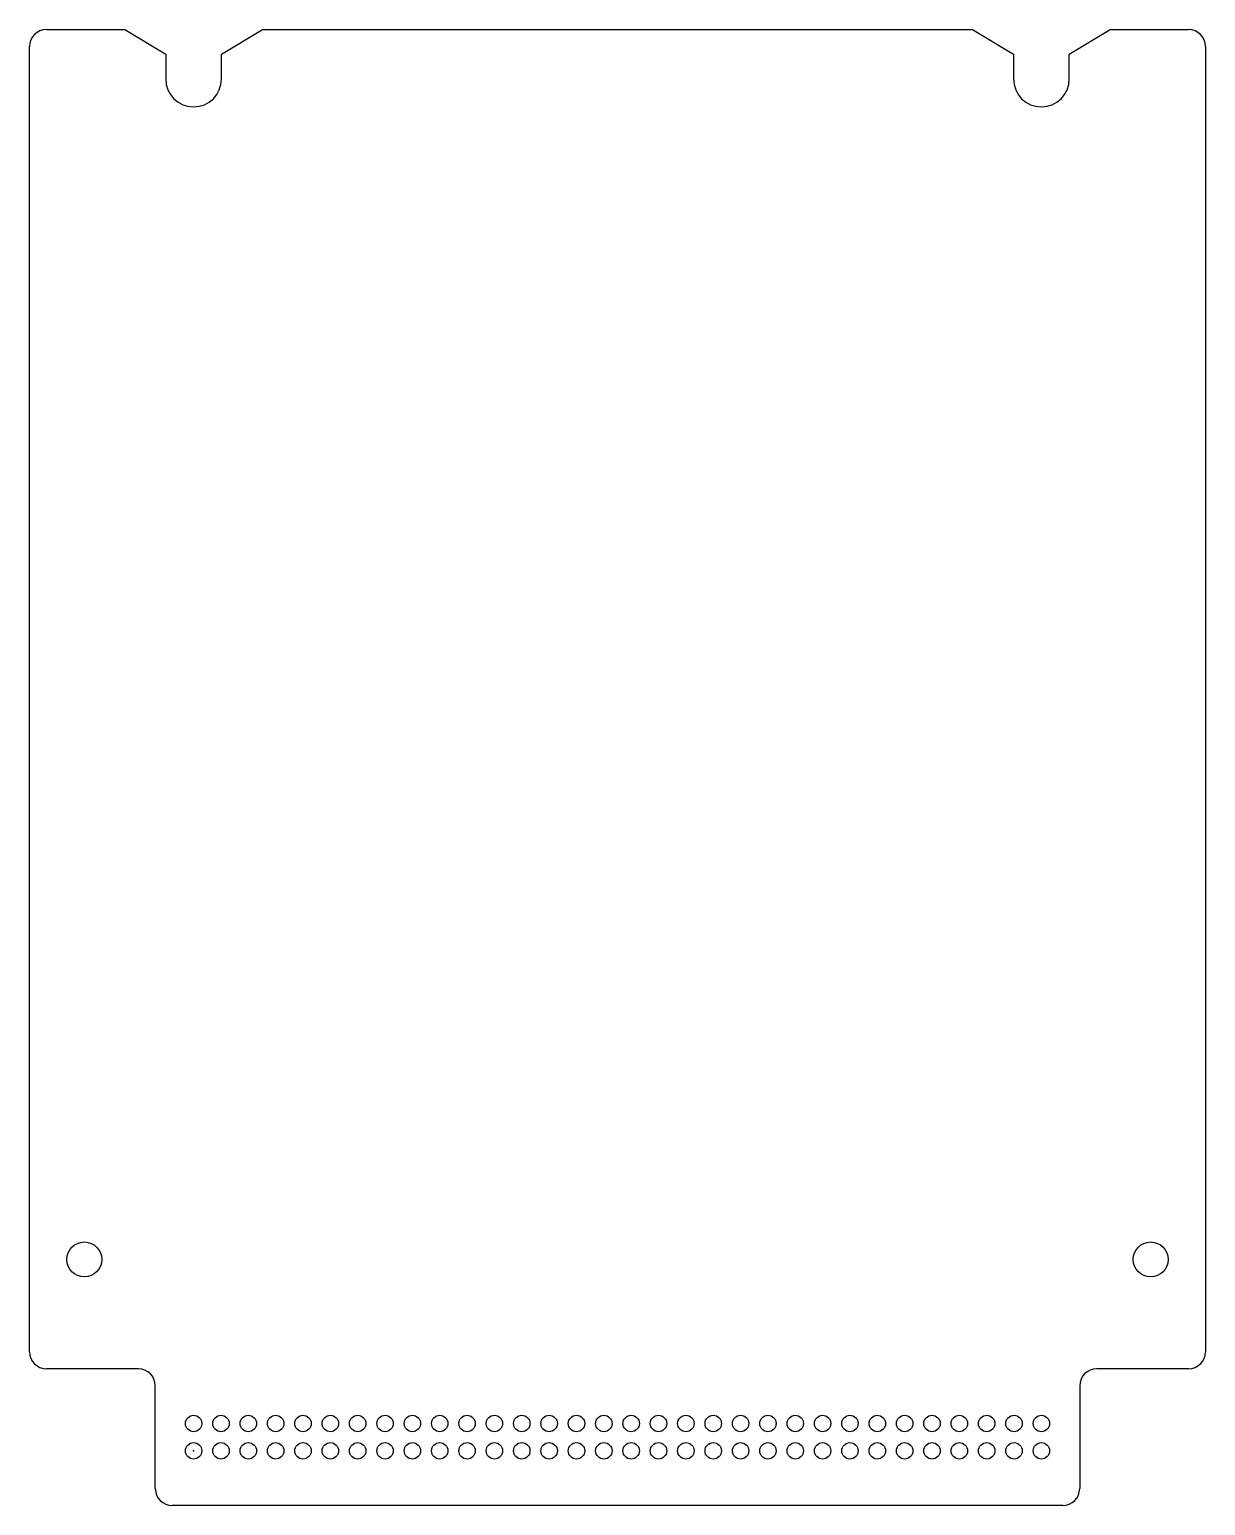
# Model space of a CAD drawing. Extents: x 0 to 4.3, y 0 to 5.4.
import ezdxf

# ---------------------------------------------------------------- set-up
doc = ezdxf.new("R2010")
doc.units = 0
for name, color, linetype in [('17', 3, 'CONTINUOUS'), ('20', 7, 'CONTINUOUS'), ('23', 7, 'CONTINUOUS')]:
    doc.layers.add(name, color=color, linetype=linetype)

# ---------------------------------------------------------------- blocks, each defined once
blk = doc.blocks.new('ROUNDP')
blk.add_circle((0, 0), 0.5)

msp = doc.modelspace()

# ---------------------------------------------------------------- linework, layer by layer
at = {"layer": '20'}
for p, q in [((0.062, 5.4), (0.348, 5.4)), ((0.348, 5.4), (0.498, 5.31)), ((0.702, 5.31), (0.852, 5.4)), ((0.852, 5.4), (3.448, 5.4)), ((3.448, 5.4), (3.598, 5.31)), ((3.802, 5.31), (3.952, 5.4)), ((3.952, 5.4), (4.238, 5.4)), ((0, 0.562), (0, 5.338)), ((0.498, 5.31), (0.498, 5.219)), ((0.702, 5.219), (0.702, 5.31)), ((3.598, 5.31), (3.598, 5.219)), ((3.802, 5.219), (3.802, 5.31)), ((4.3, 5.338), (4.3, 0.562)), ((0.398, 0.5), (0.062, 0.5)), ((4.238, 0.5), (3.902, 0.5)), ((0.46, 0.062), (0.46, 0.438)), ((3.84, 0.438), (3.84, 0.062)), ((3.778, 0), (0.522, 0))]:
    msp.add_line(p, q, dxfattribs=at)
for centre in [(0.2, 0.9), (4.1, 0.9)]:
    msp.add_circle(centre, 0.064, dxfattribs=at)
for centre, radius, start, end in [((0.062, 5.338), 0.062, 90, 180), ((4.238, 5.338), 0.062, 0, 90), ((0.6, 5.219), 0.102, 180, 0), ((3.7, 5.219), 0.102, 180, 0), ((0.062, 0.562), 0.062, 180, 270), ((4.238, 0.562), 0.062, 270, 0), ((0.398, 0.438), 0.062, 0, 90), ((3.902, 0.438), 0.062, 90, 180), ((0.522, 0.062), 0.062, 180, 270), ((3.778, 0.062), 0.062, 270, 0)]:
    msp.add_arc(centre, radius, start, end, dxfattribs=at)
at = {"layer": '23'}
msp.add_point((0.6, 0.2), dxfattribs=at)

# ---------------------------------------------------------------- block references
at = {"layer": '17', "xscale": 0.06, "yscale": 0.06, "rotation": 90}
for p in [(0.6, 0.3), (0.6, 0.3), (0.7, 0.3), (0.7, 0.3), (0.8, 0.3), (0.8, 0.3), (0.9, 0.3), (0.9, 0.3), (1, 0.3), (1, 0.3), (1.1, 0.3), (1.1, 0.3), (1.2, 0.3), (1.2, 0.3), (1.3, 0.3), (1.3, 0.3), (1.4, 0.3), (1.4, 0.3), (1.5, 0.3), (1.5, 0.3), (1.6, 0.3), (1.6, 0.3), (1.7, 0.3), (1.7, 0.3), (1.8, 0.3), (1.8, 0.3), (1.9, 0.3), (1.9, 0.3), (2, 0.3), (2, 0.3), (2.1, 0.3), (2.1, 0.3), (2.2, 0.3), (2.2, 0.3), (2.3, 0.3), (2.3, 0.3), (2.4, 0.3), (2.4, 0.3), (2.5, 0.3), (2.5, 0.3), (2.6, 0.3), (2.6, 0.3), (2.7, 0.3), (2.7, 0.3), (2.8, 0.3), (2.8, 0.3), (2.9, 0.3), (2.9, 0.3), (3, 0.3), (3, 0.3), (3.1, 0.3), (3.1, 0.3), (3.2, 0.3), (3.2, 0.3), (3.3, 0.3), (3.3, 0.3), (3.4, 0.3), (3.4, 0.3), (3.5, 0.3), (3.5, 0.3), (3.6, 0.3), (3.6, 0.3), (3.7, 0.3), (3.7, 0.3), (0.6, 0.2), (0.6, 0.2), (0.7, 0.2), (0.7, 0.2), (0.8, 0.2), (0.8, 0.2), (0.9, 0.2), (0.9, 0.2), (1, 0.2), (1, 0.2), (1.1, 0.2), (1.1, 0.2), (1.2, 0.2), (1.2, 0.2), (1.3, 0.2), (1.3, 0.2), (1.4, 0.2), (1.4, 0.2), (1.5, 0.2), (1.5, 0.2), (1.6, 0.2), (1.6, 0.2), (1.7, 0.2), (1.7, 0.2), (1.8, 0.2), (1.8, 0.2), (1.9, 0.2), (1.9, 0.2), (2, 0.2), (2, 0.2), (2.1, 0.2), (2.1, 0.2), (2.2, 0.2), (2.2, 0.2), (2.3, 0.2), (2.3, 0.2), (2.4, 0.2), (2.4, 0.2), (2.5, 0.2), (2.5, 0.2), (2.6, 0.2), (2.6, 0.2), (2.7, 0.2), (2.7, 0.2), (2.8, 0.2), (2.8, 0.2), (2.9, 0.2), (2.9, 0.2), (3, 0.2), (3, 0.2), (3.1, 0.2), (3.1, 0.2), (3.2, 0.2), (3.2, 0.2), (3.3, 0.2), (3.3, 0.2), (3.4, 0.2), (3.4, 0.2), (3.5, 0.2), (3.5, 0.2), (3.6, 0.2), (3.6, 0.2), (3.7, 0.2), (3.7, 0.2)]:
    msp.add_blockref('ROUNDP', p, dxfattribs=at)

doc.saveas('drawing.dxf')
